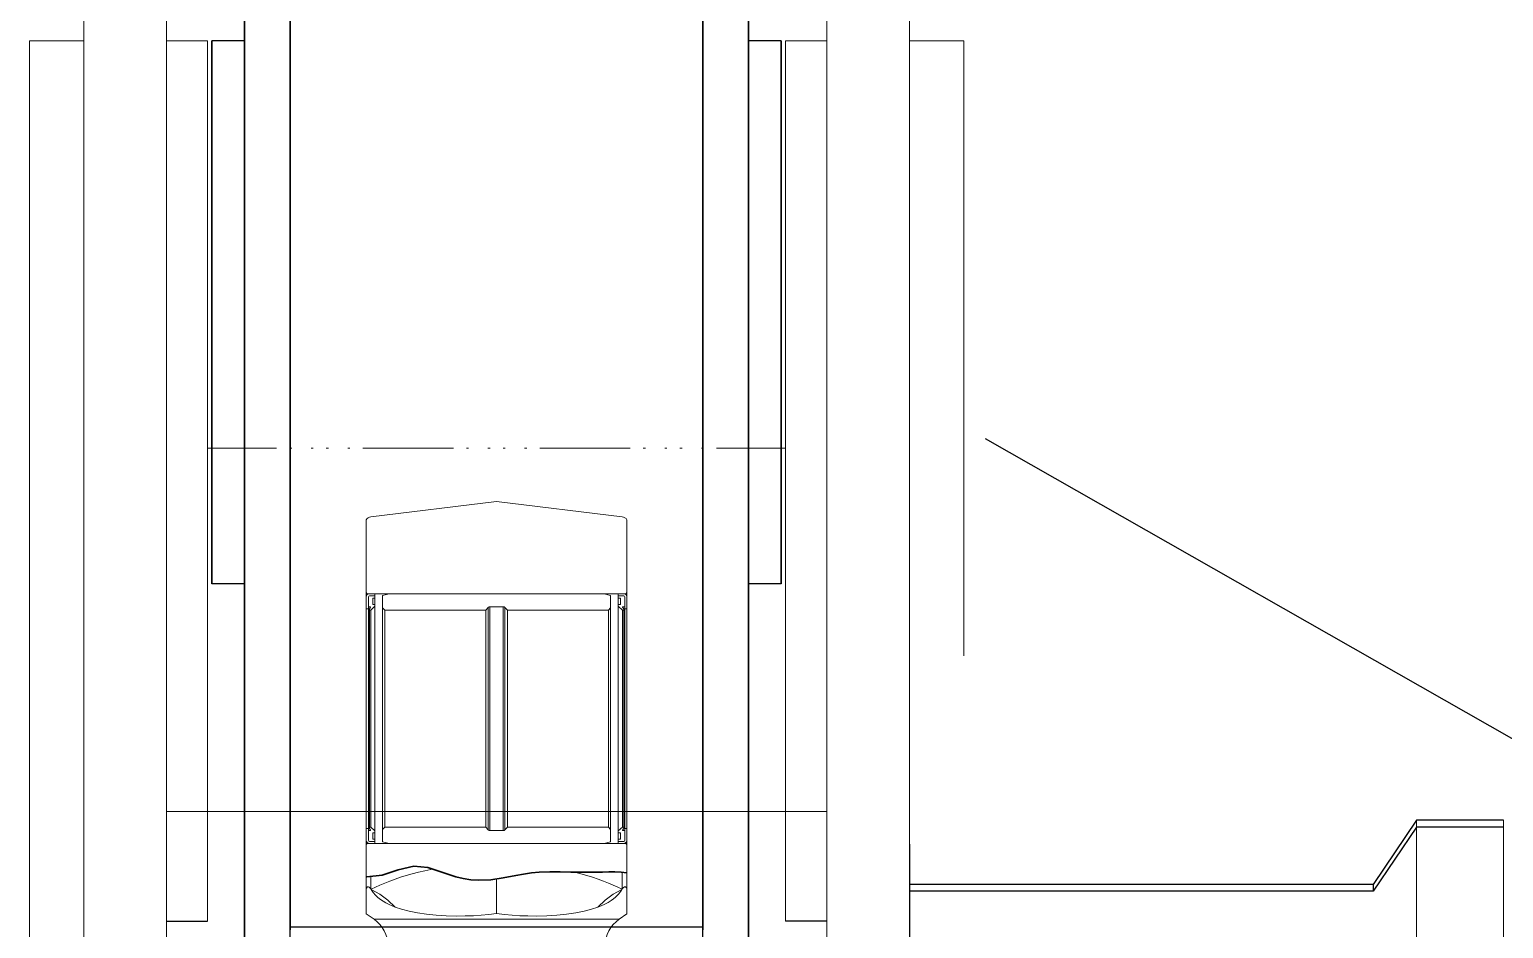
# Model space of a CAD drawing. Header units: millimetres. Extents: x -14999406 to 437, y -232 to 426.
# Drawn here: x 88.7 to 156.5, y 43.4 to 84.8 of the extents above; entities that cross this region are included whole.
import ezdxf

# ---------------------------------------------------------------- set-up
doc = ezdxf.new("R2010")
doc.units = ezdxf.units.MM
doc.header["$LTSCALE"] = 0.25
doc.linetypes.add('DIVIDE', pattern=[31.75, 12.7, -6.35, 0, -6.35, 0, -6.35])
for name, color, linetype in [('Layer0016', 7, 'Continuous'), ('Layer0017', 7, 'Continuous'), ('Layer0027', 7, 'Continuous')]:
    doc.layers.add(name, color=color, linetype=linetype)

# ---------------------------------------------------------------- blocks, each defined once
blk = doc.blocks.new('DC_GROUP_ＤＸＦ１５－１_99')
at = {"layer": 'Layer0027', "color": 3, "linetype": 'Continuous', "lineweight": 13}
for p, q in [((113.771, 46.002), (113.772, 46.002)), ((113.772, 46.002), (114.058, 45.927)), ((114.058, 45.927), (114.334, 45.848)), ((114.334, 45.848), (114.598, 45.765)), ((114.598, 45.765), (114.851, 45.678)), ((114.851, 45.678), (115.093, 45.589)), ((115.093, 45.589), (115.324, 45.497)), ((115.324, 45.497), (115.544, 45.404)), ((115.544, 45.404), (115.754, 45.309)), ((115.754, 45.309), (115.953, 45.214))]:
    blk.add_line(p, q, dxfattribs=at)
blk = doc.blocks.new('DC_GROUP_ＤＸＦ１５－１_100')
at = {"layer": 'Layer0027', "color": 3, "linetype": 'Continuous', "lineweight": 13}
for p, q in [((107.23, 46.142), (107.158, 46.129)), ((105.029, 45.497), (104.809, 45.404)), ((105.26, 45.589), (105.029, 45.497)), ((105.502, 45.678), (105.26, 45.589)), ((105.755, 45.765), (105.502, 45.678)), ((106.019, 45.848), (105.755, 45.765)), ((106.295, 45.927), (106.019, 45.848)), ((106.581, 46.002), (106.295, 45.927)), ((106.87, 46.069), (106.581, 46.002)), ((107.158, 46.129), (106.87, 46.069)), ((104.599, 45.309), (104.4, 45.214)), ((104.809, 45.404), (104.599, 45.309))]:
    blk.add_line(p, q, dxfattribs=at)
blk = doc.blocks.new('DC_GROUP_ＤＸＦ１５－１_101')
at = {"layer": 'Layer0027', "color": 3, "linetype": 'Continuous', "lineweight": 13}
for p, q in [((104.805, 44.987), (104.409, 45.201)), ((105.174, 44.716), (104.805, 44.987)), ((105.509, 44.394), (105.174, 44.716))]:
    blk.add_line(p, q, dxfattribs=at)
blk = doc.blocks.new('DC_GROUP_ＤＸＦ１５－１_102')
at = {"layer": 'Layer0027', "color": 3, "linetype": 'Continuous', "lineweight": 13}
for p, q in [((115.179, 44.716), (115.548, 44.987)), ((115.548, 44.987), (115.944, 45.201)), ((114.844, 44.394), (115.179, 44.716))]:
    blk.add_line(p, q, dxfattribs=at)
blk = doc.blocks.new('DC_GROUP_ＤＸＦ１５－１_147')
at = {"layer": 'Layer0027', "color": 3, "linetype": 'Continuous', "lineweight": 13}
for p, q in [((110.177, 44.106), (110.537, 44.058)), ((113.399, 44.063), (113.819, 44.124)), ((113.819, 44.124), (114.206, 44.202)), ((114.206, 44.202), (114.552, 44.294)), ((114.552, 44.294), (114.844, 44.394)), ((110.537, 44.058), (110.892, 44.023)), ((110.892, 44.023), (111.244, 43.999)), ((111.244, 43.999), (111.617, 43.985)), ((111.617, 43.985), (112.036, 43.982)), ((112.036, 43.982), (112.491, 43.992)), ((112.491, 43.992), (112.952, 44.019)), ((112.952, 44.019), (113.399, 44.063))]:
    blk.add_line(p, q, dxfattribs=at)
blk = doc.blocks.new('DC_GROUP_ＤＸＦ１５－１_148')
at = {"layer": 'Layer0027', "color": 3, "linetype": 'Continuous', "lineweight": 13}
for p, q in [((105.509, 44.394), (105.801, 44.294)), ((105.801, 44.294), (106.147, 44.201)), ((106.147, 44.201), (106.534, 44.124)), ((106.534, 44.124), (106.954, 44.063)), ((109.816, 44.058), (110.177, 44.106)), ((106.954, 44.063), (107.401, 44.019)), ((107.401, 44.019), (107.862, 43.992)), ((107.862, 43.992), (108.318, 43.982)), ((108.318, 43.982), (108.736, 43.985)), ((108.736, 43.985), (109.109, 43.999)), ((109.109, 43.999), (109.461, 44.023)), ((109.461, 44.023), (109.816, 44.058))]:
    blk.add_line(p, q, dxfattribs=at)
blk = doc.blocks.new('DC_GROUP_ＤＸＦ１５－１_159')
at = {"layer": 'Layer0027', "color": 3, "linetype": 'Continuous', "lineweight": 13}
for p, q in [((115.556, 44.772), (115.645, 44.847)), ((115.645, 44.847), (115.719, 44.919)), ((115.719, 44.919), (115.785, 44.99)), ((115.785, 44.99), (115.843, 45.061)), ((115.843, 45.061), (115.896, 45.132)), ((115.896, 45.132), (115.944, 45.201)), ((114.844, 44.394), (114.996, 44.456)), ((114.996, 44.456), (115.155, 44.528)), ((115.155, 44.528), (115.31, 44.608)), ((115.31, 44.608), (115.446, 44.692)), ((115.446, 44.692), (115.556, 44.772))]:
    blk.add_line(p, q, dxfattribs=at)
blk = doc.blocks.new('DC_GROUP_ＤＸＦ１５－１_160')
at = {"layer": 'Layer0027', "color": 3, "linetype": 'Continuous', "lineweight": 13}
for p, q in [((104.409, 45.201), (104.502, 45.071)), ((104.502, 45.071), (104.603, 44.951)), ((104.603, 44.951), (104.712, 44.843)), ((104.712, 44.843), (104.83, 44.746)), ((104.83, 44.746), (104.954, 44.661)), ((104.954, 44.661), (105.087, 44.584)), ((105.087, 44.584), (105.226, 44.514)), ((105.226, 44.514), (105.368, 44.451)), ((105.368, 44.451), (105.509, 44.394))]:
    blk.add_line(p, q, dxfattribs=at)
blk = doc.blocks.new('DC_GROUP_ＤＸＦ１５－１_161')
at = {"layer": 'Layer0027', "color": 3, "linetype": 'Continuous', "lineweight": 13}
for p, q in [((104.177, 45.243), (104.183, 45.259)), ((104.183, 45.259), (104.19, 45.273)), ((104.19, 45.273), (104.198, 45.285)), ((104.198, 45.285), (104.206, 45.296)), ((104.206, 45.296), (104.215, 45.306)), ((104.215, 45.306), (104.225, 45.314)), ((104.225, 45.314), (104.237, 45.321)), ((104.237, 45.321), (104.25, 45.326)), ((104.25, 45.326), (104.266, 45.328)), ((104.266, 45.328), (104.285, 45.325)), ((104.285, 45.325), (104.307, 45.316)), ((104.307, 45.316), (104.328, 45.301)), ((104.328, 45.301), (104.346, 45.285)), ((104.346, 45.285), (104.361, 45.269)), ((104.361, 45.269), (104.376, 45.25)), ((104.376, 45.25), (104.39, 45.23))]:
    blk.add_line(p, q, dxfattribs=at)
blk = doc.blocks.new('DC_GROUP_ＤＸＦ１５－１_162')
at = {"layer": 'Layer0027', "color": 3, "linetype": 'Continuous', "lineweight": 13}
for p, q in [((115.963, 45.23), (115.978, 45.251)), ((115.978, 45.251), (115.993, 45.27)), ((115.993, 45.27), (116.008, 45.286)), ((116.008, 45.286), (116.025, 45.301)), ((116.025, 45.301), (116.045, 45.315)), ((116.045, 45.315), (116.066, 45.324)), ((116.066, 45.324), (116.086, 45.328)), ((116.086, 45.328), (116.101, 45.326)), ((116.101, 45.326), (116.114, 45.322)), ((116.114, 45.322), (116.126, 45.316)), ((116.126, 45.316), (116.136, 45.307)), ((116.136, 45.307), (116.146, 45.297)), ((116.146, 45.297), (116.155, 45.286)), ((116.155, 45.286), (116.162, 45.273)), ((116.162, 45.273), (116.17, 45.259)), ((116.17, 45.259), (116.177, 45.243))]:
    blk.add_line(p, q, dxfattribs=at)

msp = doc.modelspace()

# ---------------------------------------------------------------- linework, layer by layer
at = {"layer": 'Layer0016', "color": 3, "linetype": 'Continuous', "lineweight": 25}
for p, q in [((100.677, 312.067), (100.677, 43.343)), ((119.677, 312.067), (119.677, 43.343)), ((98.577, 309.567), (98.577, 31.725)), ((121.777, 309.567), (121.777, 31.725)), ((98.577, -166.027), (98.577, 111.816)), ((121.777, -166.027), (121.777, 111.816)), ((100.677, -168.527), (100.677, 100.198)), ((119.677, -168.527), (119.677, 100.198)), ((97.077, 84.27), (97.077, 59.27)), ((98.577, 84.27), (97.077, 84.27)), ((97.077, 59.27), (97.077, 84.27)), ((98.577, 84.27), (97.077, 84.27)), ((123.277, 84.27), (121.777, 84.27)), ((123.277, 84.27), (121.777, 84.27)), ((123.277, 84.27), (123.277, 59.27)), ((123.277, 59.27), (123.277, 84.27)), ((163.527, 48.391), (132.677, 65.943)), ((98.577, 59.27), (97.077, 59.27)), ((98.577, 59.27), (97.077, 59.27)), ((123.277, 59.27), (121.777, 59.27)), ((123.277, 59.27), (121.777, 59.27)), ((152.526, 48.391), (150.527, 45.441)), ((156.526, 48.391), (152.526, 48.391)), ((152.526, 48.077), (150.527, 45.127)), ((156.526, 48.077), (152.526, 48.077)), ((129.177, 47.295), (129.177, 25.845)), ((150.527, 45.441), (129.177, 45.441)), ((150.527, 45.127), (129.177, 45.127)), ((150.527, 45.441), (150.527, 45.127)), ((94.977, 43.74), (96.877, 43.74)), ((119.677, 43.474), (100.677, 43.474)), ((125.377, 43.74), (123.477, 43.74))]:
    msp.add_line(p, q, dxfattribs=at)
at = {"layer": 'Layer0016', "color": 3, "linetype": 'Continuous', "lineweight": 13}
for p, q in [((91.177, 86.37), (91.177, -227.23)), ((94.977, 86.37), (94.977, -200.702)), ((125.377, 86.37), (125.377, -200.702)), ((129.177, 86.37), (129.177, -227.23)), ((88.677, 84.27), (88.677, 24.345)), ((88.677, 84.27), (91.177, 84.27)), ((94.977, 84.27), (96.877, 84.27)), ((96.877, 84.27), (96.877, 43.74)), ((123.477, 84.27), (123.477, 43.74)), ((123.477, 84.27), (125.377, 84.27)), ((129.177, 84.27), (131.677, 84.27)), ((131.677, 84.27), (131.677, 55.966)), ((131.677, 84.27), (131.677, 65.943)), ((94.977, 48.795), (125.377, 48.795)), ((152.526, 48.391), (152.526, -222.914)), ((156.526, 48.391), (156.526, -222.914))]:
    msp.add_line(p, q, dxfattribs=at)
at = {"layer": 'Layer0016', "color": 7, "linetype": 'DIVIDE', "lineweight": 13}
msp.add_line((123.477, 65.52), (96.877, 65.52), dxfattribs=at)
at = {"layer": 'Layer0016', "color": 4, "linetype": 'DIVIDE', "lineweight": 13}
msp.add_line((96.877, 65.52), (123.477, 65.52), dxfattribs=at)
at = {"layer": 'Layer0016', "color": 3, "linetype": 'Continuous', "lineweight": 18}
msp.add_line((104.202, 45.789), (104.177, 45.794), dxfattribs=at)
at = {"layer": 'Layer0017', "color": 3, "linetype": 'Continuous', "lineweight": 30}
for p, q in [((106.361, 46.275), (105.64, 46.105)), ((107.009, 46.212), (106.361, 46.275)), ((107.655, 46.009), (107.009, 46.212)), ((104.918, 45.862), (104.202, 45.789)), ((105.64, 46.105), (104.918, 45.862)), ((108.305, 45.789), (107.655, 46.009)), ((108.645, 45.706), (108.305, 45.789)), ((108.988, 45.651), (108.645, 45.706)), ((109.331, 45.627), (108.988, 45.651)), ((109.907, 45.653), (109.331, 45.627)), ((110.484, 45.735), (109.907, 45.653)), ((111.059, 45.843), (110.484, 45.735)), ((111.418, 45.909), (111.059, 45.843)), ((111.778, 45.966), (111.418, 45.909)), ((112.138, 46.005), (111.778, 45.966)), ((112.622, 46.025), (112.138, 46.005)), ((113.108, 46.02), (112.622, 46.025)), ((113.596, 46.005), (113.108, 46.02)), ((114.084, 45.996), (113.596, 46.005)), ((114.571, 45.996), (114.084, 45.996)), ((115.054, 46.005), (114.571, 45.996)), ((115.338, 46.014), (115.054, 46.005)), ((115.625, 46.017), (115.338, 46.014)), ((115.918, 46.005), (115.625, 46.017)), ((116.177, 45.978), (115.918, 46.005))]:
    msp.add_line(p, q, dxfattribs=at)
at = {"layer": 'Layer0027', "color": 3, "linetype": 'Continuous', "lineweight": 18}
for p, q in [((110.177, 63.07), (104.39, 62.36)), ((115.963, 62.36), (110.177, 63.07)), ((104.177, 62.228), (104.177, 44.084)), ((116.177, 62.228), (116.177, 44.084)), ((104.227, 58.82), (104.177, 58.87)), ((116.127, 58.82), (104.227, 58.82)), ((104.227, 58.78), (104.227, 58.82)), ((104.277, 58.67), (104.277, 47.47)), ((104.327, 58.72), (104.577, 58.72)), ((104.577, 58.62), (104.477, 58.62)), ((104.477, 58.32), (104.477, 58.62)), ((104.577, 58.82), (104.577, 47.32)), ((104.927, 58.74), (105.227, 58.82)), ((104.927, 47.401), (104.927, 58.74)), ((115.127, 58.82), (115.427, 58.74)), ((115.427, 47.401), (115.427, 58.74)), ((115.777, 47.32), (115.777, 58.82)), ((116.027, 58.72), (115.777, 58.72)), ((115.877, 58.62), (115.777, 58.62)), ((115.877, 58.32), (115.877, 58.62)), ((116.077, 47.47), (116.077, 58.67)), ((116.127, 58.82), (116.177, 58.87)), ((116.127, 58.82), (116.127, 58.78)), ((104.177, 58.12), (104.277, 58.12)), ((104.277, 58.22), (104.369, 58.22)), ((104.327, 58.12), (104.377, 58.205)), ((104.327, 58.12), (104.327, 48.02)), ((104.327, 58.07), (104.387, 58.07)), ((104.369, 58.191), (104.369, 58.219)), ((104.379, 58.21), (104.377, 58.205)), ((104.387, 58.07), (104.577, 58.24)), ((104.387, 58.07), (104.387, 48.07)), ((104.577, 58.32), (104.477, 58.32)), ((104.927, 58.17), (105.027, 58.07)), ((105.027, 58.07), (109.677, 58.07)), ((105.027, 48.07), (105.027, 58.07)), ((109.677, 58.07), (109.797, 58.191)), ((109.677, 58.07), (109.677, 48.07)), ((109.797, 47.95), (109.797, 58.191)), ((109.868, 47.92), (109.868, 58.22)), ((109.868, 58.22), (110.485, 58.22)), ((110.485, 47.92), (110.485, 58.22)), ((110.556, 47.95), (110.556, 58.191)), ((110.556, 58.191), (110.677, 58.07)), ((110.677, 58.07), (115.327, 58.07)), ((110.677, 58.07), (110.677, 48.07)), ((115.327, 58.07), (115.427, 58.17)), ((115.327, 48.07), (115.327, 58.07)), ((115.877, 58.32), (115.777, 58.32)), ((115.967, 58.07), (115.777, 58.24)), ((116.027, 58.07), (115.967, 58.07)), ((115.967, 48.07), (115.967, 58.07)), ((115.974, 58.21), (115.976, 58.205)), ((116.027, 58.12), (115.976, 58.205)), ((115.984, 58.22), (115.984, 58.191)), ((116.077, 58.22), (115.984, 58.22)), ((116.027, 48.02), (116.027, 58.12)), ((116.177, 58.12), (116.077, 58.12)), ((104.177, 48.02), (104.277, 48.02)), ((104.277, 47.92), (104.369, 47.92)), ((104.327, 48.07), (104.387, 48.07)), ((104.327, 48.02), (104.377, 47.935)), ((104.369, 47.92), (104.369, 47.95)), ((104.379, 47.93), (104.377, 47.935)), ((104.387, 48.07), (104.577, 47.9)), ((104.577, 47.82), (104.477, 47.82)), ((104.477, 47.52), (104.477, 47.82)), ((104.577, 47.52), (104.477, 47.52)), ((104.927, 47.97), (105.027, 48.07)), ((105.027, 48.07), (109.677, 48.07)), ((109.677, 48.07), (109.797, 47.95)), ((109.868, 47.92), (110.485, 47.92)), ((110.556, 47.95), (110.677, 48.07)), ((110.677, 48.07), (115.327, 48.07)), ((115.327, 48.07), (115.427, 47.97)), ((115.967, 48.07), (115.777, 47.9)), ((115.877, 47.82), (115.777, 47.82)), ((115.877, 47.52), (115.777, 47.52)), ((115.877, 47.52), (115.877, 47.82)), ((116.027, 48.07), (115.967, 48.07)), ((115.974, 47.93), (115.976, 47.935)), ((116.027, 48.02), (115.976, 47.935)), ((115.984, 47.95), (115.984, 47.922)), ((116.077, 47.92), (115.984, 47.92)), ((116.177, 48.02), (116.077, 48.02)), ((104.227, 47.32), (104.177, 47.27)), ((104.227, 47.32), (104.227, 47.361)), ((116.127, 47.32), (104.227, 47.32)), ((104.327, 47.42), (104.577, 47.42)), ((104.927, 47.401), (105.227, 47.32)), ((115.127, 47.32), (115.427, 47.401)), ((116.027, 47.42), (115.777, 47.42)), ((116.127, 47.361), (116.127, 47.32)), ((116.127, 47.32), (116.177, 47.27)), ((104.39, 45.808), (104.39, 45.23)), ((110.177, 45.691), (110.177, 44.106)), ((115.963, 45.23), (115.963, 46)), ((104.39, 45.23), (104.405, 45.208)), ((104.405, 45.208), (104.409, 45.201)), ((115.944, 45.201), (115.948, 45.208)), ((115.948, 45.208), (115.963, 45.23)), ((104.177, 44.084), (104.537, 43.832)), ((115.816, 43.832), (104.537, 43.832)), ((116.177, 44.084), (115.816, 43.832))]:
    msp.add_line(p, q, dxfattribs=at)
for centre, radius, start, end in [((104.427, 62.062), 0.3, 97, 146.44269), ((115.927, 62.062), 0.3, 33.55731, 83), ((104.327, 58.67), 0.15, 90, 180), ((104.327, 58.67), 0.05, 90, 180), ((116.027, 58.67), 0.15, 0, 90), ((116.027, 58.67), 0.05, 0, 90), ((104.369, 58.21), 0.01, 359.96912, 90), ((109.868, 58.12), 0.1, 90, 135), ((110.485, 58.12), 0.1, 45, 90), ((115.984, 58.21), 0.01, 90, 180.03088), ((104.369, 47.93), 0.01, 270, 0.03088), ((109.868, 48.02), 0.1, 225, 270), ((110.485, 48.02), 0.1, 270, 315), ((115.984, 47.93), 0.01, 179.96912, 270), ((104.327, 47.47), 0.15, 180, 270), ((104.327, 47.47), 0.05, 180, 270), ((116.027, 47.47), 0.15, 270, 360), ((116.027, 47.47), 0.05, 270, 360), ((103.677, 42.603), 1.5, 0, 55), ((116.677, 42.603), 1.5, 125, 180)]:
    msp.add_arc(centre, radius, start, end, dxfattribs=at)

# ---------------------------------------------------------------- block references
at = {"layer": 'Layer0027', "linetype": 'Continuous'}
for name in ['DC_GROUP_ＤＸＦ１５－１_100', 'DC_GROUP_ＤＸＦ１５－１_99', 'DC_GROUP_ＤＸＦ１５－１_161', 'DC_GROUP_ＤＸＦ１５－１_101', 'DC_GROUP_ＤＸＦ１５－１_160', 'DC_GROUP_ＤＸＦ１５－１_102', 'DC_GROUP_ＤＸＦ１５－１_159', 'DC_GROUP_ＤＸＦ１５－１_162', 'DC_GROUP_ＤＸＦ１５－１_148', 'DC_GROUP_ＤＸＦ１５－１_147']:
    msp.add_blockref(name, (0, 0), dxfattribs=at)

doc.saveas('drawing.dxf')
